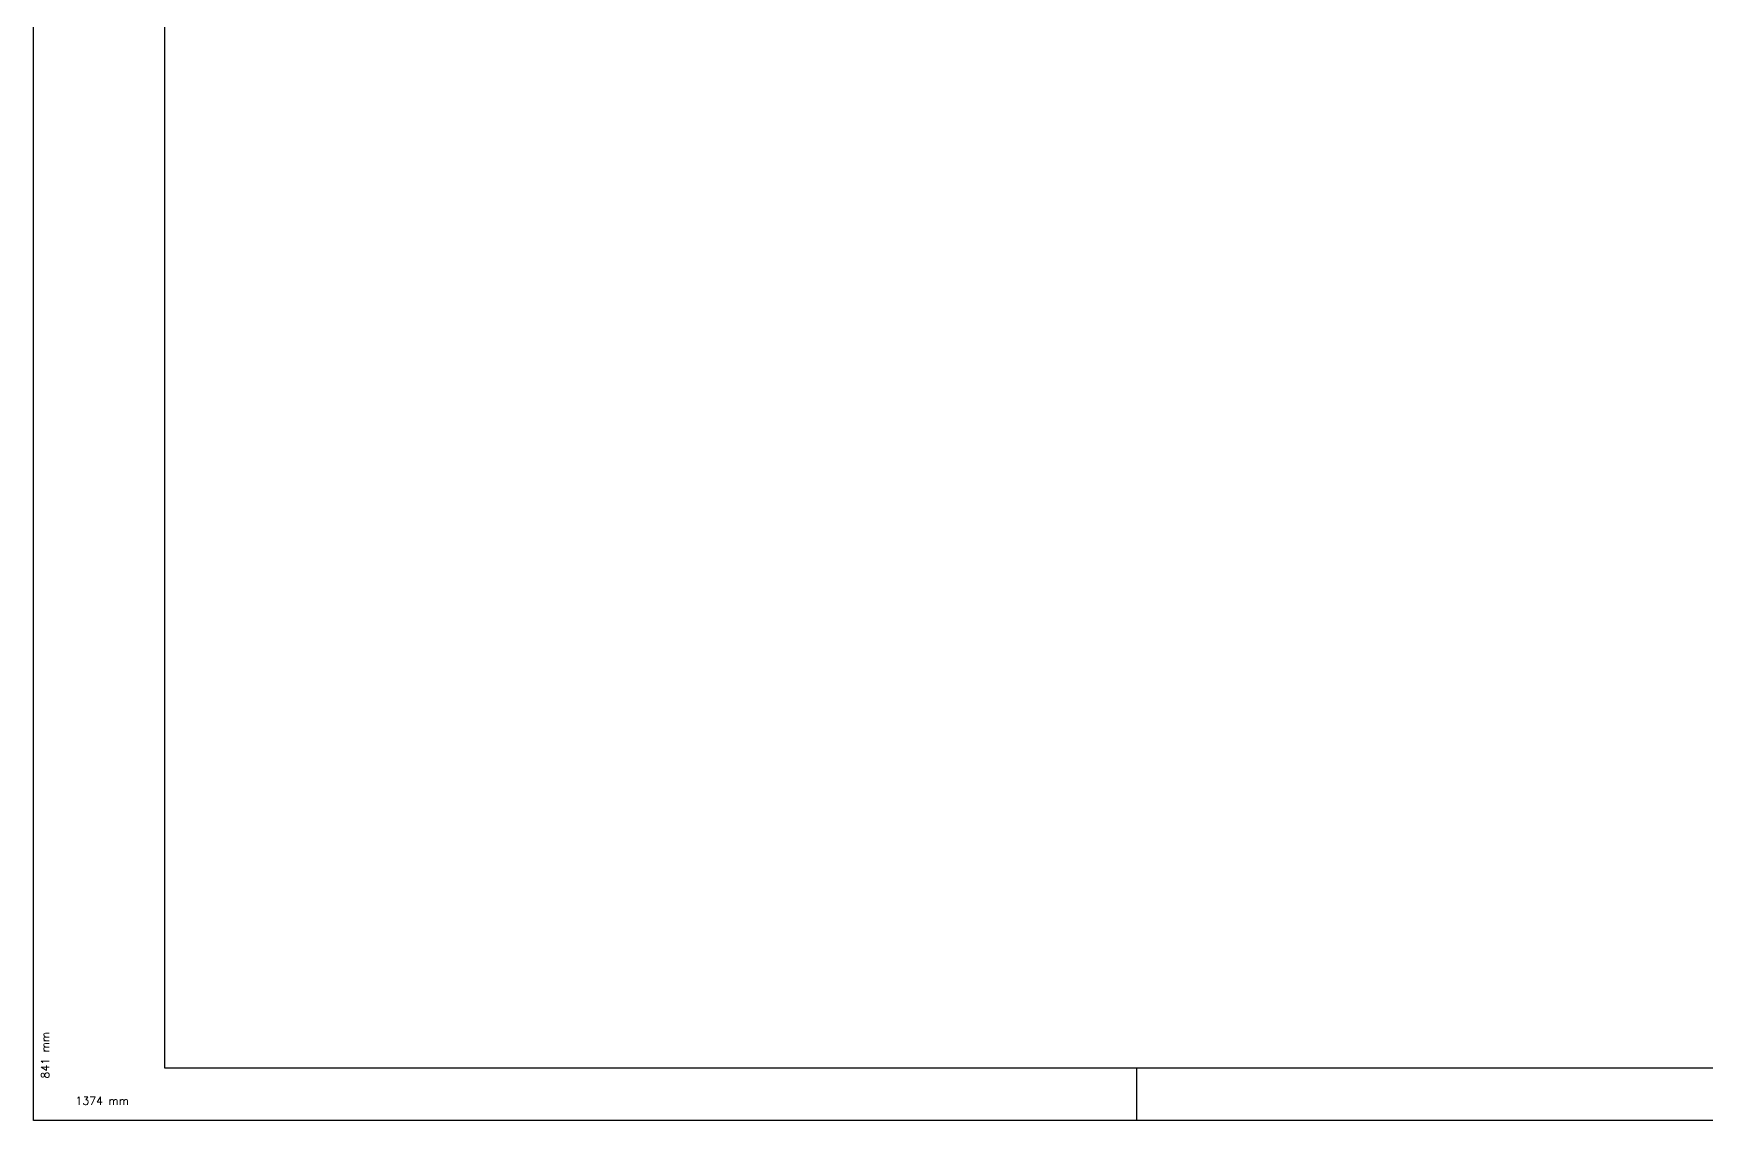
# Model space of a CAD drawing. Header units: millimetres. Extents: x 7530 to 14400, y -7174 to -2969.
# Drawn here: x 7530 to 9123, y -7174 to -6139 of the extents above; entities that cross this region are included whole.
import ezdxf

# ---------------------------------------------------------------- set-up
doc = ezdxf.new("R2010")
doc.units = ezdxf.units.MM
doc.header["$LTSCALE"] = 50
doc.layers.add('F-MARGEM', color=1, linetype='Continuous')
doc.styles.add('MCP', font='romans.shx')

# ---------------------------------------------------------------- blocks, each defined once
blk = doc.blocks.new('A0-1L')
at = {"layer": 'F-MARGEM', "color": 2}
for p, q in [((0, 0), (0, 84.1)), ((21, 1), (21, 0)), ((21, 1), (21, 0)), ((137.4, 0), (0, 0))]:
    blk.add_line(p, q, dxfattribs=at)
blk.add_lwpolyline([(0, 84.1), (137.4, 84.1), (137.4, 0), (0, 0)], close=True, dxfattribs=at)
at = {"layer": 'F-MARGEM', "color": 7}
blk.add_lwpolyline([(2.5, 83.1), (136.4, 83.1), (136.4, 1), (2.5, 1)], close=True, dxfattribs=at)
at = {"layer": 'F-MARGEM', "color": 1, "style": 'MCP'}
blk.add_text('841 mm', height=0.1524, rotation=90, dxfattribs=at).set_placement((0.3, 0.8))
blk.add_text('1374 mm', height=0.1524, dxfattribs=at).set_placement((0.8, 0.3))

msp = doc.modelspace()

# ---------------------------------------------------------------- block references
at = {"layer": 'F-MARGEM', "xscale": 50, "yscale": 50, "zscale": 50}
msp.add_blockref('A0-1L', (7530, -7173.635), dxfattribs=at)

doc.saveas('drawing.dxf')
